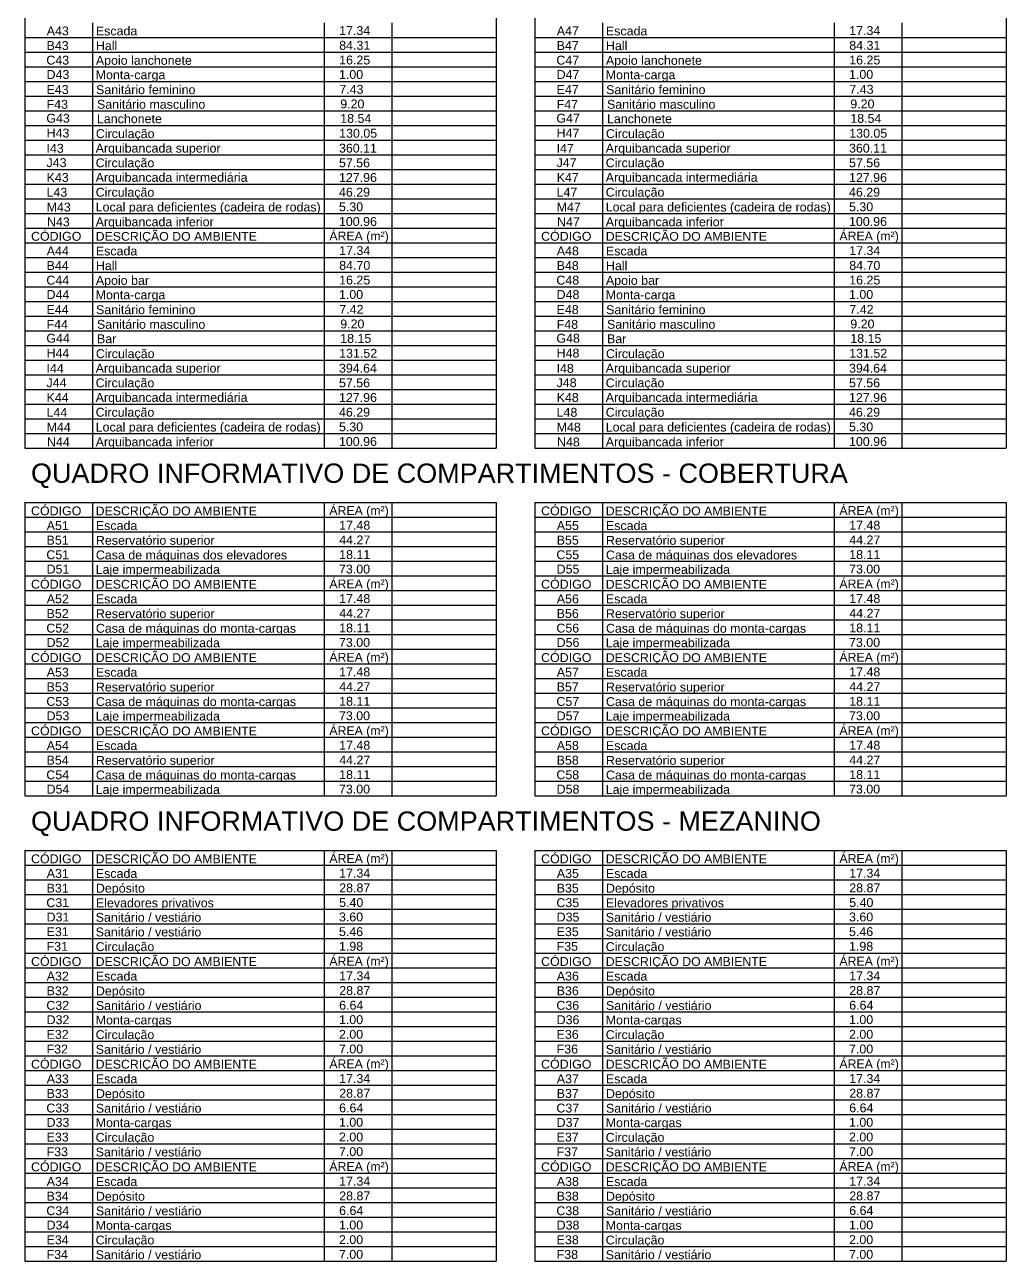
# Model space of a CAD drawing. Extents: x 1306 to 1544, y -75 to 211.
# Drawn here: x 1327.9 to 1378.7, y -75 to -10.9 of the extents above; entities that cross this region are included whole.
import ezdxf

# ---------------------------------------------------------------- set-up
doc = ezdxf.new("R2010")
doc.units = 0
doc.header["$LTSCALE"] = 2
doc.layers.add('TABELA-ARY', color=2, linetype='CONTINUOUS')
doc.layers.add('TEXTO-PB-COTAS-ARY', color=12, linetype='CONTINUOUS')
doc.styles.add('SEM_ESCALA', font='arial.ttf')

msp = doc.modelspace()

# ---------------------------------------------------------------- linework, layer by layer
at = {"layer": 'TABELA-ARY', "color": 1, "ltscale": 0.5}
for p, q in [((1327.865, 21.136), (1327.865, -32.824)), ((1352.276, 21.136), (1352.276, -32.824)), ((1354.276, 21.136), (1354.276, -32.824)), ((1378.686, 21.136), (1378.686, -32.824)), ((1327.865, -21.424), (1352.276, -21.424)), ((1331.365, -21.424), (1331.365, -22.184)), ((1343.365, -21.424), (1343.365, -22.184)), ((1346.865, -21.424), (1346.865, -22.184)), ((1354.276, -21.424), (1378.686, -21.424)), ((1357.776, -21.424), (1357.776, -22.184)), ((1369.776, -21.424), (1369.776, -22.184)), ((1373.276, -21.424), (1373.276, -22.184)), ((1327.865, -22.184), (1352.276, -22.184)), ((1354.276, -22.184), (1378.686, -22.184)), ((1327.865, -32.824), (1352.276, -32.824)), ((1354.276, -32.824), (1378.686, -32.824)), ((1327.865, -35.65), (1352.276, -35.65)), ((1327.865, -35.65), (1327.865, -50.85)), ((1331.365, -35.65), (1331.365, -36.41)), ((1343.365, -35.65), (1343.365, -36.41)), ((1346.865, -35.65), (1346.865, -36.41)), ((1352.276, -35.65), (1352.276, -50.85)), ((1354.276, -35.65), (1378.686, -35.65)), ((1354.276, -35.65), (1354.276, -50.85)), ((1357.776, -35.65), (1357.776, -36.41)), ((1369.776, -35.65), (1369.776, -36.41)), ((1373.276, -35.65), (1373.276, -36.41)), ((1378.686, -35.65), (1378.686, -50.85)), ((1327.865, -36.41), (1352.276, -36.41)), ((1354.276, -36.41), (1378.686, -36.41)), ((1327.865, -39.45), (1352.276, -39.45)), ((1331.365, -39.45), (1331.365, -40.21)), ((1343.365, -39.45), (1343.365, -40.21)), ((1346.865, -39.45), (1346.865, -40.21)), ((1354.276, -39.45), (1378.686, -39.45)), ((1357.776, -39.45), (1357.776, -40.21)), ((1369.776, -39.45), (1369.776, -40.21)), ((1373.276, -39.45), (1373.276, -40.21)), ((1327.865, -40.21), (1352.276, -40.21)), ((1354.276, -40.21), (1378.686, -40.21)), ((1327.865, -43.25), (1352.276, -43.25)), ((1331.365, -43.25), (1331.365, -44.01)), ((1343.365, -43.25), (1343.365, -44.01)), ((1346.865, -43.25), (1346.865, -44.01)), ((1354.276, -43.25), (1378.686, -43.25)), ((1357.776, -43.25), (1357.776, -44.01)), ((1369.776, -43.25), (1369.776, -44.01)), ((1373.276, -43.25), (1373.276, -44.01)), ((1327.865, -44.01), (1352.276, -44.01)), ((1354.276, -44.01), (1378.686, -44.01)), ((1327.865, -47.05), (1352.276, -47.05)), ((1331.365, -47.05), (1331.365, -47.81)), ((1343.365, -47.05), (1343.365, -47.81)), ((1346.865, -47.05), (1346.865, -47.81)), ((1354.276, -47.05), (1378.686, -47.05)), ((1357.776, -47.05), (1357.776, -47.81)), ((1369.776, -47.05), (1369.776, -47.81)), ((1373.276, -47.05), (1373.276, -47.81)), ((1327.865, -47.81), (1352.276, -47.81)), ((1354.276, -47.81), (1378.686, -47.81)), ((1327.865, -50.85), (1352.276, -50.85)), ((1354.276, -50.85), (1378.686, -50.85)), ((1327.865, -53.676), (1327.865, -74.956)), ((1327.865, -53.676), (1352.276, -53.676)), ((1331.365, -53.676), (1331.365, -54.436)), ((1343.365, -53.676), (1343.365, -54.436)), ((1346.865, -53.676), (1346.865, -54.436)), ((1352.276, -53.676), (1352.276, -74.956)), ((1354.276, -53.676), (1378.686, -53.676)), ((1354.276, -53.676), (1354.276, -74.956)), ((1357.776, -53.676), (1357.776, -54.436)), ((1369.776, -53.676), (1369.776, -54.436)), ((1373.276, -53.676), (1373.276, -54.436)), ((1378.686, -53.676), (1378.686, -74.956)), ((1327.865, -54.436), (1352.276, -54.436)), ((1354.276, -54.436), (1378.686, -54.436)), ((1327.865, -58.996), (1352.276, -58.996)), ((1331.365, -58.996), (1331.365, -59.756)), ((1343.365, -58.996), (1343.365, -59.756)), ((1346.865, -58.996), (1346.865, -59.756)), ((1354.276, -58.996), (1378.686, -58.996)), ((1357.776, -58.996), (1357.776, -59.756)), ((1369.776, -58.996), (1369.776, -59.756)), ((1373.276, -58.996), (1373.276, -59.756)), ((1327.865, -59.756), (1352.276, -59.756)), ((1354.276, -59.756), (1378.686, -59.756)), ((1327.865, -64.316), (1352.276, -64.316)), ((1331.365, -64.316), (1331.365, -65.076)), ((1343.365, -64.316), (1343.365, -65.076)), ((1346.865, -64.316), (1346.865, -65.076)), ((1354.276, -64.316), (1378.686, -64.316)), ((1357.776, -64.316), (1357.776, -65.076)), ((1369.776, -64.316), (1369.776, -65.076)), ((1373.276, -64.316), (1373.276, -65.076)), ((1327.865, -65.076), (1352.276, -65.076)), ((1354.276, -65.076), (1378.686, -65.076)), ((1327.865, -69.636), (1352.276, -69.636)), ((1331.365, -69.636), (1331.365, -70.396)), ((1343.365, -69.636), (1343.365, -70.396)), ((1346.865, -69.636), (1346.865, -70.396)), ((1354.276, -69.636), (1378.686, -69.636)), ((1357.776, -69.636), (1357.776, -70.396)), ((1369.776, -69.636), (1369.776, -70.396)), ((1373.276, -69.636), (1373.276, -70.396)), ((1327.865, -70.396), (1352.276, -70.396)), ((1354.276, -70.396), (1378.686, -70.396)), ((1327.865, -74.956), (1352.276, -74.956)), ((1354.276, -74.956), (1378.686, -74.956))]:
    msp.add_line(p, q, dxfattribs=at)
at = {"layer": 'TABELA-ARY', "ltscale": 0.5}
for p, q in [((1331.365, -10.784), (1331.365, -21.424)), ((1343.365, -10.784), (1343.365, -21.424)), ((1346.865, -10.784), (1346.865, -21.424)), ((1357.776, -10.784), (1357.776, -21.424)), ((1369.776, -10.784), (1369.776, -21.424)), ((1373.276, -10.784), (1373.276, -21.424)), ((1327.865, -11.544), (1352.276, -11.544)), ((1354.276, -11.544), (1378.686, -11.544)), ((1327.865, -12.304), (1352.276, -12.304)), ((1354.276, -12.304), (1378.686, -12.304)), ((1327.865, -13.064), (1352.276, -13.064)), ((1354.276, -13.064), (1378.686, -13.064)), ((1327.865, -13.824), (1352.276, -13.824)), ((1354.276, -13.824), (1378.686, -13.824)), ((1327.865, -14.584), (1352.276, -14.584)), ((1354.276, -14.584), (1378.686, -14.584)), ((1327.865, -15.344), (1352.276, -15.344)), ((1354.276, -15.344), (1378.686, -15.344)), ((1327.865, -16.104), (1352.276, -16.104)), ((1354.276, -16.104), (1378.686, -16.104)), ((1327.865, -16.864), (1352.276, -16.864)), ((1354.276, -16.864), (1378.686, -16.864)), ((1327.865, -17.624), (1352.276, -17.624)), ((1354.276, -17.624), (1378.686, -17.624)), ((1327.865, -18.384), (1352.276, -18.384)), ((1354.276, -18.384), (1378.686, -18.384)), ((1327.865, -19.144), (1352.276, -19.144)), ((1354.276, -19.144), (1378.686, -19.144)), ((1327.865, -19.904), (1352.276, -19.904)), ((1354.276, -19.904), (1378.686, -19.904)), ((1327.865, -20.664), (1352.276, -20.664)), ((1354.276, -20.664), (1378.686, -20.664)), ((1331.365, -22.184), (1331.365, -32.824)), ((1343.365, -22.184), (1343.365, -32.824)), ((1346.865, -22.184), (1346.865, -32.824)), ((1357.776, -22.184), (1357.776, -32.824)), ((1369.776, -22.184), (1369.776, -32.824)), ((1373.276, -22.184), (1373.276, -32.824)), ((1327.865, -22.944), (1352.276, -22.944)), ((1354.276, -22.944), (1378.686, -22.944)), ((1327.865, -23.704), (1352.276, -23.704)), ((1354.276, -23.704), (1378.686, -23.704)), ((1327.865, -24.464), (1352.276, -24.464)), ((1354.276, -24.464), (1378.686, -24.464)), ((1327.865, -25.224), (1352.276, -25.224)), ((1354.276, -25.224), (1378.686, -25.224)), ((1327.865, -25.984), (1352.276, -25.984)), ((1354.276, -25.984), (1378.686, -25.984)), ((1327.865, -26.744), (1352.276, -26.744)), ((1354.276, -26.744), (1378.686, -26.744)), ((1327.865, -27.504), (1352.276, -27.504)), ((1354.276, -27.504), (1378.686, -27.504)), ((1327.865, -28.264), (1352.276, -28.264)), ((1354.276, -28.264), (1378.686, -28.264)), ((1327.865, -29.024), (1352.276, -29.024)), ((1354.276, -29.024), (1378.686, -29.024)), ((1327.865, -29.784), (1352.276, -29.784)), ((1354.276, -29.784), (1378.686, -29.784)), ((1327.865, -30.544), (1352.276, -30.544)), ((1354.276, -30.544), (1378.686, -30.544)), ((1327.865, -31.304), (1352.276, -31.304)), ((1354.276, -31.304), (1378.686, -31.304)), ((1327.865, -32.064), (1352.276, -32.064)), ((1354.276, -32.064), (1378.686, -32.064)), ((1331.365, -36.41), (1331.365, -50.85)), ((1343.365, -36.41), (1343.365, -50.85)), ((1346.865, -36.41), (1346.865, -50.85)), ((1357.776, -36.41), (1357.776, -50.85)), ((1369.776, -36.41), (1369.776, -50.85)), ((1373.276, -36.41), (1373.276, -50.85)), ((1327.865, -37.17), (1352.276, -37.17)), ((1354.276, -37.17), (1378.686, -37.17)), ((1327.865, -37.93), (1352.276, -37.93)), ((1354.276, -37.93), (1378.686, -37.93)), ((1327.865, -38.69), (1352.276, -38.69)), ((1354.276, -38.69), (1378.686, -38.69)), ((1327.865, -40.97), (1352.276, -40.97)), ((1354.276, -40.97), (1378.686, -40.97)), ((1327.865, -41.73), (1352.276, -41.73)), ((1354.276, -41.73), (1378.686, -41.73)), ((1327.865, -42.49), (1352.276, -42.49)), ((1354.276, -42.49), (1378.686, -42.49)), ((1327.865, -44.77), (1352.276, -44.77)), ((1354.276, -44.77), (1378.686, -44.77)), ((1327.865, -45.53), (1352.276, -45.53)), ((1354.276, -45.53), (1378.686, -45.53)), ((1327.865, -46.29), (1352.276, -46.29)), ((1354.276, -46.29), (1378.686, -46.29)), ((1327.865, -48.57), (1352.276, -48.57)), ((1354.276, -48.57), (1378.686, -48.57)), ((1327.865, -49.33), (1352.276, -49.33)), ((1354.276, -49.33), (1378.686, -49.33)), ((1327.865, -50.09), (1352.276, -50.09)), ((1354.276, -50.09), (1378.686, -50.09)), ((1331.365, -54.436), (1331.365, -58.996)), ((1343.365, -54.436), (1343.365, -58.996)), ((1346.865, -54.436), (1346.865, -58.996)), ((1357.776, -54.436), (1357.776, -58.996)), ((1369.776, -54.436), (1369.776, -58.996)), ((1373.276, -54.436), (1373.276, -58.996)), ((1327.865, -55.196), (1352.276, -55.196)), ((1354.276, -55.196), (1378.686, -55.196)), ((1327.865, -55.956), (1352.276, -55.956)), ((1354.276, -55.956), (1378.686, -55.956)), ((1327.865, -56.716), (1352.276, -56.716)), ((1354.276, -56.716), (1378.686, -56.716)), ((1327.865, -57.476), (1352.276, -57.476)), ((1354.276, -57.476), (1378.686, -57.476)), ((1327.865, -58.236), (1352.276, -58.236)), ((1354.276, -58.236), (1378.686, -58.236)), ((1331.365, -59.756), (1331.365, -64.316)), ((1343.365, -59.756), (1343.365, -64.316)), ((1346.865, -59.756), (1346.865, -64.316)), ((1357.776, -59.756), (1357.776, -64.316)), ((1369.776, -59.756), (1369.776, -64.316)), ((1373.276, -59.756), (1373.276, -64.316)), ((1327.865, -60.516), (1352.276, -60.516)), ((1354.276, -60.516), (1378.686, -60.516)), ((1327.865, -61.276), (1352.276, -61.276)), ((1354.276, -61.276), (1378.686, -61.276)), ((1327.865, -62.036), (1352.276, -62.036)), ((1354.276, -62.036), (1378.686, -62.036)), ((1327.865, -62.796), (1352.276, -62.796)), ((1354.276, -62.796), (1378.686, -62.796)), ((1327.865, -63.556), (1352.276, -63.556)), ((1354.276, -63.556), (1378.686, -63.556)), ((1331.365, -65.076), (1331.365, -69.636)), ((1343.365, -65.076), (1343.365, -69.636)), ((1346.865, -65.076), (1346.865, -69.636)), ((1357.776, -65.076), (1357.776, -69.636)), ((1369.776, -65.076), (1369.776, -69.636)), ((1373.276, -65.076), (1373.276, -69.636)), ((1327.865, -65.836), (1352.276, -65.836)), ((1354.276, -65.836), (1378.686, -65.836)), ((1327.865, -66.596), (1352.276, -66.596)), ((1354.276, -66.596), (1378.686, -66.596)), ((1327.865, -67.356), (1352.276, -67.356)), ((1354.276, -67.356), (1378.686, -67.356)), ((1327.865, -68.116), (1352.276, -68.116)), ((1354.276, -68.116), (1378.686, -68.116)), ((1327.865, -68.876), (1352.276, -68.876)), ((1354.276, -68.876), (1378.686, -68.876)), ((1331.365, -70.396), (1331.365, -74.956)), ((1343.365, -70.396), (1343.365, -74.956)), ((1346.865, -70.396), (1346.865, -74.956)), ((1357.776, -70.396), (1357.776, -74.956)), ((1369.776, -70.396), (1369.776, -74.956)), ((1373.276, -70.396), (1373.276, -74.956)), ((1327.865, -71.156), (1352.276, -71.156)), ((1354.276, -71.156), (1378.686, -71.156)), ((1327.865, -71.916), (1352.276, -71.916)), ((1354.276, -71.916), (1378.686, -71.916)), ((1327.865, -72.676), (1352.276, -72.676)), ((1354.276, -72.676), (1378.686, -72.676)), ((1327.865, -73.436), (1352.276, -73.436)), ((1354.276, -73.436), (1378.686, -73.436)), ((1327.865, -74.196), (1352.276, -74.196)), ((1354.276, -74.196), (1378.686, -74.196))]:
    msp.add_line(p, q, dxfattribs=at)

# ---------------------------------------------------------------- texts
at = {"layer": 'TEXTO-PB-COTAS-ARY', "color": 3, "style": 'SEM_ESCALA'}
for s, height, p in [('A43', 0.4603, (1329.002, -11.44)), ('Escada ', 0.4603, (1331.548, -11.444)), ('17.34', 0.4603, (1344.145, -11.425)), ('A47', 0.4603, (1355.413, -11.44)), ('Escada ', 0.4603, (1357.959, -11.444)), ('17.34', 0.4603, (1370.556, -11.425)), ('B43', 0.4603, (1328.996, -12.199)), ('Hall ', 0.4603, (1331.55, -12.207)), ('84.31', 0.4603, (1344.148, -12.188)), ('B47', 0.4603, (1355.407, -12.199)), ('Hall ', 0.4603, (1357.961, -12.207)), ('84.31', 0.4603, (1370.558, -12.188)), ('C43', 0.4603, (1328.983, -12.955)), ('Apoio lanchonete', 0.46031, (1331.548, -12.967)), ('16.25', 0.4603, (1344.145, -12.948)), ('C47', 0.4603, (1355.393, -12.955)), ('Apoio lanchonete', 0.46031, (1357.959, -12.967)), ('16.25', 0.4603, (1370.556, -12.948)), ('D43', 0.4603, (1328.996, -13.7)), ('Monta-carga', 0.46031, (1331.537, -13.715)), ('1.00', 0.4603, (1344.135, -13.696)), ('D47', 0.4603, (1355.406, -13.7)), ('Monta-carga', 0.46031, (1357.948, -13.715)), ('1.00', 0.4603, (1370.545, -13.696)), ('E43', 0.4603, (1328.993, -14.478)), ('Sanitário feminino', 0.46031, (1331.556, -14.485)), ('7.43', 0.4603, (1344.154, -14.466)), ('E47', 0.4603, (1355.404, -14.478)), ('Sanitário feminino', 0.46031, (1357.967, -14.485)), ('7.43', 0.4603, (1370.565, -14.466)), ('F43', 0.4603, (1328.996, -15.244)), ('Sanitário masculino', 0.46031, (1331.604, -15.243)), ('9.20', 0.4603, (1344.201, -15.224)), ('F47', 0.4603, (1355.407, -15.244)), ('Sanitário masculino', 0.46031, (1358.014, -15.243)), ('9.20', 0.4603, (1370.612, -15.224)), ('G43', 0.4603, (1328.983, -15.965)), ('Lanchonete', 0.4603, (1331.604, -15.992)), ('18.54', 0.4603, (1344.201, -15.973)), ('G47', 0.4603, (1355.394, -15.965)), ('Lanchonete', 0.4603, (1358.014, -15.992)), ('18.54', 0.4603, (1370.612, -15.973)), ('H43', 0.4603, (1328.996, -16.732)), ('Circulação', 0.4603, (1331.548, -16.763)), ('130.05', 0.4603, (1344.146, -16.744)), ('H47', 0.4603, (1355.406, -16.732)), ('Circulação', 0.4603, (1357.959, -16.763)), ('130.05', 0.4603, (1370.556, -16.744)), ('I43', 0.4603, (1328.99, -17.524)), ('Arquibancada superior', 0.46031, (1331.537, -17.516)), ('360.11', 0.4603, (1344.135, -17.515)), ('I47', 0.4603, (1355.401, -17.524)), ('Arquibancada superior', 0.46031, (1357.948, -17.516)), ('360.11', 0.4603, (1370.545, -17.515)), ('J43', 0.4603, (1328.993, -18.267)), ('Circulação', 0.4603, (1331.537, -18.275)), ('57.56', 0.4603, (1344.135, -18.275)), ('J47', 0.4603, (1355.404, -18.267)), ('Circulação', 0.4603, (1357.948, -18.275)), ('57.56', 0.4603, (1370.545, -18.275)), ('K43', 0.4603, (1328.996, -19.034)), ('Arquibancada intermediária', 0.46031, (1331.537, -19.029)), ('127.96', 0.4603, (1344.135, -19.034)), ('K47', 0.4603, (1355.407, -19.034)), ('Arquibancada intermediária', 0.46031, (1357.948, -19.029)), ('127.96', 0.4603, (1370.545, -19.034)), ('L43', 0.4603, (1328.994, -19.801)), ('Circulação', 0.4603, (1331.537, -19.8)), ('46.29', 0.4603, (1344.135, -19.794)), ('L47', 0.4603, (1355.404, -19.801)), ('Circulação', 0.4603, (1357.948, -19.8)), ('46.29', 0.4603, (1370.545, -19.794)), ('M43', 0.4603, (1328.996, -20.568)), ('Local para deficientes (cadeira de rodas)', 0.46031, (1331.537, -20.566)), ('5.30', 0.4603, (1344.135, -20.553)), ('M47', 0.4603, (1355.407, -20.568)), ('Local para deficientes (cadeira de rodas)', 0.46031, (1357.948, -20.566)), ('5.30', 0.4603, (1370.545, -20.553)), ('N43', 0.4603, (1329.016, -21.336)), ('Arquibancada inferior', 0.46031, (1331.537, -21.332)), ('100.96', 0.4603, (1344.135, -21.313)), ('N47', 0.4603, (1355.427, -21.336)), ('Arquibancada inferior', 0.46031, (1357.948, -21.332)), ('100.96', 0.4603, (1370.545, -21.313)), ('A44', 0.4603, (1329.002, -22.84)), ('Escada ', 0.4603, (1331.548, -22.844)), ('17.34', 0.4603, (1344.145, -22.825)), ('A48', 0.4603, (1355.413, -22.84)), ('Escada ', 0.4603, (1357.959, -22.844)), ('17.34', 0.4603, (1370.556, -22.825)), ('B44', 0.4603, (1328.996, -23.599)), ('Hall ', 0.4603, (1331.55, -23.607)), ('84.70', 0.4603, (1344.148, -23.588)), ('B48', 0.4603, (1355.407, -23.599)), ('Hall ', 0.4603, (1357.961, -23.607)), ('84.70', 0.4603, (1370.558, -23.588)), ('C44', 0.4603, (1328.983, -24.355)), ('Apoio bar', 0.4603, (1331.548, -24.367)), ('16.25', 0.4603, (1344.145, -24.348)), ('C48', 0.4603, (1355.393, -24.355)), ('Apoio bar', 0.4603, (1357.959, -24.367)), ('16.25', 0.4603, (1370.556, -24.348)), ('D44', 0.4603, (1328.996, -25.1)), ('Monta-carga', 0.46031, (1331.537, -25.115)), ('1.00', 0.4603, (1344.135, -25.096)), ('D48', 0.4603, (1355.406, -25.1)), ('Monta-carga', 0.46031, (1357.948, -25.115)), ('1.00', 0.4603, (1370.545, -25.096)), ('E44', 0.4603, (1328.993, -25.878)), ('Sanitário feminino', 0.46031, (1331.556, -25.885)), ('7.42', 0.4603, (1344.154, -25.866)), ('E48', 0.4603, (1355.404, -25.878)), ('Sanitário feminino', 0.46031, (1357.967, -25.885)), ('7.42', 0.4603, (1370.565, -25.866)), ('F44', 0.4603, (1328.996, -26.644)), ('Sanitário masculino', 0.46031, (1331.604, -26.643)), ('9.20', 0.4603, (1344.201, -26.624)), ('F48', 0.4603, (1355.407, -26.644)), ('Sanitário masculino', 0.46031, (1358.014, -26.643)), ('9.20', 0.4603, (1370.612, -26.624)), ('G44', 0.4603, (1328.983, -27.365)), ('18.15', 0.4603, (1344.201, -27.373)), ('G48', 0.4603, (1355.394, -27.365)), ('18.15', 0.4603, (1370.612, -27.373)), ('Bar', 0.4603, (1331.604, -27.392)), ('Bar', 0.4603, (1358.014, -27.392)), ('H44', 0.4603, (1328.996, -28.132)), ('Circulação', 0.4603, (1331.548, -28.163)), ('131.52', 0.4603, (1344.146, -28.144)), ('H48', 0.4603, (1355.406, -28.132)), ('Circulação', 0.4603, (1357.959, -28.163)), ('131.52', 0.4603, (1370.556, -28.144)), ('I44', 0.4603, (1328.99, -28.924)), ('Arquibancada superior', 0.46031, (1331.537, -28.916)), ('394.64', 0.4603, (1344.135, -28.915)), ('I48', 0.4603, (1355.401, -28.924)), ('Arquibancada superior', 0.46031, (1357.948, -28.916)), ('394.64', 0.4603, (1370.545, -28.915)), ('J44', 0.4603, (1328.993, -29.667)), ('Circulação', 0.4603, (1331.537, -29.675)), ('57.56', 0.4603, (1344.135, -29.675)), ('J48', 0.4603, (1355.404, -29.667)), ('Circulação', 0.4603, (1357.948, -29.675)), ('57.56', 0.4603, (1370.545, -29.675)), ('K44', 0.4603, (1328.996, -30.434)), ('Arquibancada intermediária', 0.46031, (1331.537, -30.429)), ('127.96', 0.4603, (1344.135, -30.434)), ('K48', 0.4603, (1355.407, -30.434)), ('Arquibancada intermediária', 0.46031, (1357.948, -30.429)), ('127.96', 0.4603, (1370.545, -30.434)), ('L44', 0.4603, (1328.994, -31.201)), ('Circulação', 0.4603, (1331.537, -31.2)), ('46.29', 0.4603, (1344.135, -31.194)), ('L48', 0.4603, (1355.404, -31.201)), ('Circulação', 0.4603, (1357.948, -31.2)), ('46.29', 0.4603, (1370.545, -31.194)), ('M44', 0.4603, (1328.996, -31.968)), ('Local para deficientes (cadeira de rodas)', 0.46031, (1331.537, -31.966)), ('5.30', 0.4603, (1344.135, -31.953)), ('M48', 0.4603, (1355.407, -31.968)), ('Local para deficientes (cadeira de rodas)', 0.46031, (1357.948, -31.966)), ('5.30', 0.4603, (1370.545, -31.953)), ('N44', 0.4603, (1329.016, -32.736)), ('Arquibancada inferior', 0.46031, (1331.537, -32.732)), ('100.96', 0.4603, (1344.135, -32.713)), ('N48', 0.4603, (1355.427, -32.736)), ('Arquibancada inferior', 0.46031, (1357.948, -32.732)), ('100.96', 0.4603, (1370.545, -32.713)), ('A51 ', 0.4603, (1329.002, -37.066)), ('Escada ', 0.4603, (1331.548, -37.07)), ('17.48', 0.4603, (1344.145, -37.051)), ('A55', 0.4603, (1355.413, -37.066)), ('Escada ', 0.4603, (1357.959, -37.07)), ('17.48', 0.4603, (1370.556, -37.051)), ('B51', 0.4603, (1328.996, -37.825)), ('Reservatório superior', 0.46031, (1331.55, -37.833)), ('44.27', 0.4603, (1344.148, -37.814)), ('B55', 0.4603, (1355.407, -37.825)), ('Reservatório superior', 0.46031, (1357.961, -37.833)), ('44.27', 0.4603, (1370.558, -37.814)), ('C51', 0.4603, (1328.983, -38.581)), ('Casa de máquinas dos elevadores', 0.46031, (1331.548, -38.592)), ('18.11', 0.4603, (1344.145, -38.573)), ('C55', 0.4603, (1355.393, -38.581)), ('Casa de máquinas dos elevadores', 0.46031, (1357.959, -38.592)), ('18.11', 0.4603, (1370.556, -38.573)), ('D51', 0.4603, (1328.996, -39.325)), ('Laje impermeabilizada', 0.46031, (1331.537, -39.341)), ('73.00', 0.4603, (1344.135, -39.322)), ('D55', 0.4603, (1355.406, -39.325)), ('Laje impermeabilizada', 0.46031, (1357.948, -39.341)), ('73.00', 0.4603, (1370.545, -39.322)), ('A52', 0.4603, (1329.002, -40.866)), ('Escada ', 0.4603, (1331.548, -40.87)), ('17.48', 0.4603, (1344.145, -40.851)), ('A56', 0.4603, (1355.413, -40.866)), ('Escada ', 0.4603, (1357.959, -40.87)), ('17.48', 0.4603, (1370.556, -40.851)), ('B52', 0.4603, (1328.996, -41.625)), ('Reservatório superior', 0.46031, (1331.55, -41.633)), ('44.27', 0.4603, (1344.148, -41.614)), ('B56', 0.4603, (1355.407, -41.625)), ('Reservatório superior', 0.46031, (1357.961, -41.633)), ('44.27', 0.4603, (1370.558, -41.614)), ('C52', 0.4603, (1328.983, -42.381)), ('Casa de máquinas do monta-cargas', 0.46031, (1331.548, -42.392)), ('18.11', 0.4603, (1344.145, -42.373)), ('C56', 0.4603, (1355.393, -42.381)), ('Casa de máquinas do monta-cargas', 0.46031, (1357.959, -42.392)), ('18.11', 0.4603, (1370.556, -42.373)), ('D52', 0.4603, (1328.996, -43.125)), ('Laje impermeabilizada', 0.46031, (1331.537, -43.141)), ('73.00', 0.4603, (1344.135, -43.122)), ('D56', 0.4603, (1355.406, -43.125)), ('Laje impermeabilizada', 0.46031, (1357.948, -43.141)), ('73.00', 0.4603, (1370.545, -43.122)), ('A53', 0.4603, (1329.002, -44.666)), ('Escada ', 0.4603, (1331.548, -44.67)), ('17.48', 0.4603, (1344.145, -44.651)), ('Escada ', 0.4603, (1357.959, -44.67)), ('17.48', 0.4603, (1370.556, -44.651)), ('A57', 0.4603, (1355.413, -44.666)), ('B53', 0.4603, (1328.996, -45.425)), ('Reservatório superior', 0.46031, (1331.55, -45.433)), ('44.27', 0.4603, (1344.148, -45.414)), ('B57', 0.4603, (1355.407, -45.425)), ('Reservatório superior', 0.46031, (1357.961, -45.433)), ('44.27', 0.4603, (1370.558, -45.414)), ('C53', 0.4603, (1328.983, -46.181)), ('Casa de máquinas do monta-cargas', 0.46031, (1331.548, -46.192)), ('18.11', 0.4603, (1344.145, -46.173)), ('C57', 0.4603, (1355.393, -46.181)), ('Casa de máquinas do monta-cargas', 0.46031, (1357.959, -46.192)), ('18.11', 0.4603, (1370.556, -46.173)), ('D53', 0.4603, (1328.996, -46.925)), ('Laje impermeabilizada', 0.46031, (1331.537, -46.941)), ('73.00', 0.4603, (1344.135, -46.922)), ('D57', 0.4603, (1355.406, -46.925)), ('Laje impermeabilizada', 0.46031, (1357.948, -46.941)), ('73.00', 0.4603, (1370.545, -46.922)), ('A54', 0.4603, (1329.002, -48.466)), ('Escada ', 0.4603, (1331.548, -48.47)), ('17.48', 0.4603, (1344.145, -48.451)), ('A58', 0.4603, (1355.413, -48.466)), ('Escada ', 0.4603, (1357.959, -48.47)), ('17.48', 0.4603, (1370.556, -48.451)), ('B54', 0.4603, (1328.996, -49.225)), ('Reservatório superior', 0.46031, (1331.55, -49.233)), ('44.27', 0.4603, (1344.148, -49.214)), ('B58', 0.4603, (1355.407, -49.225)), ('Reservatório superior', 0.46031, (1357.961, -49.233)), ('44.27', 0.4603, (1370.558, -49.214)), ('C54', 0.4603, (1328.983, -49.981)), ('Casa de máquinas do monta-cargas', 0.46031, (1331.548, -49.992)), ('18.11', 0.4603, (1344.145, -49.973)), ('C58', 0.4603, (1355.393, -49.981)), ('Casa de máquinas do monta-cargas', 0.46031, (1357.959, -49.992)), ('18.11', 0.4603, (1370.556, -49.973)), ('D54', 0.4603, (1328.996, -50.725)), ('Laje impermeabilizada', 0.46031, (1331.537, -50.741)), ('73.00', 0.4603, (1344.135, -50.722)), ('D58', 0.4603, (1355.406, -50.725)), ('Laje impermeabilizada', 0.46031, (1357.948, -50.741)), ('73.00', 0.4603, (1370.545, -50.722)), ('A31 ', 0.4603, (1329.002, -55.091)), ('Escada ', 0.4603, (1331.548, -55.095)), ('17.34', 0.4603, (1344.145, -55.076)), ('A35', 0.4603, (1355.413, -55.091)), ('Escada ', 0.4603, (1357.959, -55.095)), ('17.34', 0.4603, (1370.556, -55.076)), ('B31', 0.4603, (1328.996, -55.851)), ('Depósito', 0.4603, (1331.55, -55.858)), ('28.87', 0.4603, (1344.148, -55.839)), ('B35', 0.4603, (1355.407, -55.851)), ('Depósito', 0.4603, (1357.961, -55.858)), ('28.87', 0.4603, (1370.558, -55.839)), ('C31', 0.4603, (1328.983, -56.607)), ('Elevadores privativos', 0.46031, (1331.548, -56.618)), ('5.40', 0.4603, (1344.145, -56.599)), ('C35', 0.4603, (1355.393, -56.607)), ('Elevadores privativos', 0.46031, (1357.959, -56.618)), ('5.40', 0.4603, (1370.556, -56.599)), ('D31', 0.4603, (1328.996, -57.351)), ('Sanitário / vestiário', 0.46031, (1331.537, -57.366)), ('3.60', 0.4603, (1344.135, -57.347)), ('D35', 0.4603, (1355.406, -57.351)), ('Sanitário / vestiário', 0.46031, (1357.948, -57.366)), ('3.60', 0.4603, (1370.545, -57.347)), ('E31', 0.4603, (1328.996, -58.111)), ('Sanitário / vestiário', 0.46031, (1331.537, -58.126)), ('5.46', 0.4603, (1344.135, -58.107)), ('E35', 0.4603, (1355.406, -58.111)), ('Sanitário / vestiário', 0.46031, (1357.948, -58.126)), ('5.46', 0.4603, (1370.545, -58.107)), ('F31', 0.4603, (1328.996, -58.871)), ('Circulação', 0.4603, (1331.537, -58.886)), ('1.98', 0.4603, (1344.135, -58.867)), ('F35', 0.4603, (1355.406, -58.871)), ('Circulação', 0.4603, (1357.948, -58.886)), ('1.98', 0.4603, (1370.545, -58.867)), ('A32', 0.4603, (1329.002, -60.411)), ('Escada ', 0.4603, (1331.548, -60.415)), ('17.34', 0.4603, (1344.145, -60.396)), ('A36', 0.4603, (1355.413, -60.411)), ('Escada ', 0.4603, (1357.959, -60.415)), ('17.34', 0.4603, (1370.556, -60.396)), ('B32', 0.4603, (1328.996, -61.171)), ('Depósito', 0.4603, (1331.55, -61.178)), ('28.87', 0.4603, (1344.148, -61.159)), ('B36', 0.4603, (1355.407, -61.171)), ('Depósito', 0.4603, (1357.961, -61.178)), ('28.87', 0.4603, (1370.558, -61.159)), ('C32', 0.4603, (1328.983, -61.927)), ('Sanitário / vestiário', 0.46031, (1331.548, -61.938)), ('6.64', 0.4603, (1344.145, -61.919)), ('C36', 0.4603, (1355.393, -61.927)), ('Sanitário / vestiário', 0.46031, (1357.959, -61.938)), ('6.64', 0.4603, (1370.556, -61.919)), ('D32', 0.4603, (1328.996, -62.671)), ('Monta-cargas', 0.46031, (1331.537, -62.686)), ('1.00', 0.4603, (1344.135, -62.667)), ('D36', 0.4603, (1355.406, -62.671)), ('Monta-cargas', 0.46031, (1357.948, -62.686)), ('1.00', 0.4603, (1370.545, -62.667)), ('E32', 0.4603, (1328.996, -63.431)), ('Circulação', 0.4603, (1331.537, -63.446)), ('2.00', 0.4603, (1344.135, -63.427)), ('E36', 0.4603, (1355.406, -63.431)), ('Circulação', 0.4603, (1357.948, -63.446)), ('2.00', 0.4603, (1370.545, -63.427)), ('F32', 0.4603, (1328.996, -64.191)), ('Sanitário / vestiário', 0.46031, (1331.537, -64.206)), ('7.00', 0.4603, (1344.135, -64.187)), ('F36', 0.4603, (1355.406, -64.191)), ('Sanitário / vestiário', 0.46031, (1357.948, -64.206)), ('7.00', 0.4603, (1370.545, -64.187)), ('A33', 0.4603, (1329.002, -65.731)), ('Escada ', 0.4603, (1331.548, -65.735)), ('17.34', 0.4603, (1344.145, -65.716)), ('A37', 0.4603, (1355.413, -65.731)), ('Escada ', 0.4603, (1357.959, -65.735)), ('17.34', 0.4603, (1370.556, -65.716)), ('B33', 0.4603, (1328.996, -66.491)), ('Depósito', 0.4603, (1331.55, -66.498)), ('28.87', 0.4603, (1344.148, -66.479)), ('B37', 0.4603, (1355.407, -66.491)), ('Depósito', 0.4603, (1357.961, -66.498)), ('28.87', 0.4603, (1370.558, -66.479)), ('C33', 0.4603, (1328.983, -67.247)), ('Sanitário / vestiário', 0.46031, (1331.548, -67.258)), ('6.64', 0.4603, (1344.145, -67.239)), ('C37', 0.4603, (1355.393, -67.247)), ('Sanitário / vestiário', 0.46031, (1357.959, -67.258)), ('6.64', 0.4603, (1370.556, -67.239)), ('D33', 0.4603, (1328.996, -67.991)), ('Monta-cargas', 0.46031, (1331.537, -68.006)), ('1.00', 0.4603, (1344.135, -67.987)), ('D37', 0.4603, (1355.406, -67.991)), ('Monta-cargas', 0.46031, (1357.948, -68.006)), ('1.00', 0.4603, (1370.545, -67.987)), ('E33', 0.4603, (1328.996, -68.751)), ('Circulação', 0.4603, (1331.537, -68.766)), ('2.00', 0.4603, (1344.135, -68.747)), ('E37', 0.4603, (1355.406, -68.751)), ('Circulação', 0.4603, (1357.948, -68.766)), ('2.00', 0.4603, (1370.545, -68.747)), ('F33', 0.4603, (1328.996, -69.511)), ('Sanitário / vestiário', 0.46031, (1331.537, -69.526)), ('7.00', 0.4603, (1344.135, -69.507)), ('F37', 0.4603, (1355.406, -69.511)), ('Sanitário / vestiário', 0.46031, (1357.948, -69.526)), ('7.00', 0.4603, (1370.545, -69.507)), ('A34', 0.4603, (1329.002, -71.051)), ('Escada ', 0.4603, (1331.548, -71.055)), ('17.34', 0.4603, (1344.145, -71.036)), ('A38', 0.4603, (1355.413, -71.051)), ('Escada ', 0.4603, (1357.959, -71.055)), ('17.34', 0.4603, (1370.556, -71.036)), ('B34', 0.4603, (1328.996, -71.811)), ('Depósito', 0.4603, (1331.55, -71.818)), ('28.87', 0.4603, (1344.148, -71.799)), ('B38', 0.4603, (1355.407, -71.811)), ('Depósito', 0.4603, (1357.961, -71.818)), ('28.87', 0.4603, (1370.558, -71.799)), ('C34', 0.4603, (1328.983, -72.567)), ('Sanitário / vestiário', 0.46031, (1331.548, -72.578)), ('6.64', 0.4603, (1344.145, -72.559)), ('C38', 0.4603, (1355.393, -72.567)), ('Sanitário / vestiário', 0.46031, (1357.959, -72.578)), ('6.64', 0.4603, (1370.556, -72.559)), ('D34', 0.4603, (1328.996, -73.311)), ('Monta-cargas', 0.46031, (1331.537, -73.326)), ('1.00', 0.4603, (1344.135, -73.307)), ('D38', 0.4603, (1355.406, -73.311)), ('Monta-cargas', 0.46031, (1357.948, -73.326)), ('1.00', 0.4603, (1370.545, -73.307)), ('E34', 0.4603, (1328.996, -74.071)), ('Circulação', 0.4603, (1331.537, -74.086)), ('2.00', 0.4603, (1344.135, -74.067)), ('E38', 0.4603, (1355.406, -74.071)), ('Circulação', 0.4603, (1357.948, -74.086)), ('2.00', 0.4603, (1370.545, -74.067)), ('F34', 0.4603, (1328.996, -74.831)), ('Sanitário / vestiário', 0.46031, (1331.537, -74.846)), ('7.00', 0.4603, (1344.135, -74.827)), ('F38', 0.4603, (1355.406, -74.831)), ('Sanitário / vestiário', 0.46031, (1357.948, -74.846)), ('7.00', 0.4603, (1370.545, -74.827))]:
    msp.add_text(s, height=height, dxfattribs=at).set_placement(p)
at = {"layer": 'TEXTO-PB-COTAS-ARY', "style": 'SEM_ESCALA'}
for s, height, p in [('CÓDIGO', 0.4603, (1328.19, -22.083)), ('DESCRIÇÃO DO AMBIENTE', 0.4557, (1331.539, -22.083)), ('ÁREA (m²)', 0.4557, (1343.637, -22.064)), ('CÓDIGO', 0.4603, (1354.601, -22.083)), ('DESCRIÇÃO DO AMBIENTE', 0.4557, (1357.95, -22.083)), ('ÁREA (m²)', 0.4557, (1370.047, -22.064)), ('QUADRO INFORMATIVO DE COMPARTIMENTOS - COBERTURA', 1, (1328.19, -34.625)), ('CÓDIGO', 0.4603, (1328.19, -36.308)), ('DESCRIÇÃO DO AMBIENTE', 0.4557, (1331.539, -36.308)), ('ÁREA (m²)', 0.4557, (1343.637, -36.289)), ('CÓDIGO', 0.4603, (1354.601, -36.308)), ('DESCRIÇÃO DO AMBIENTE', 0.4557, (1357.95, -36.308)), ('ÁREA (m²)', 0.4557, (1370.047, -36.289)), ('CÓDIGO', 0.4603, (1328.19, -40.108)), ('DESCRIÇÃO DO AMBIENTE', 0.4557, (1331.539, -40.108)), ('ÁREA (m²)', 0.4557, (1343.637, -40.089)), ('CÓDIGO', 0.4603, (1354.601, -40.108)), ('DESCRIÇÃO DO AMBIENTE', 0.4557, (1357.95, -40.108)), ('ÁREA (m²)', 0.4557, (1370.047, -40.089)), ('CÓDIGO', 0.4603, (1328.19, -43.908)), ('DESCRIÇÃO DO AMBIENTE', 0.4557, (1331.539, -43.908)), ('ÁREA (m²)', 0.4557, (1343.637, -43.889)), ('CÓDIGO', 0.4603, (1354.601, -43.908)), ('DESCRIÇÃO DO AMBIENTE', 0.4557, (1357.95, -43.908)), ('ÁREA (m²)', 0.4557, (1370.047, -43.889)), ('CÓDIGO', 0.4603, (1328.19, -47.708)), ('DESCRIÇÃO DO AMBIENTE', 0.4557, (1331.539, -47.708)), ('ÁREA (m²)', 0.4557, (1343.637, -47.689)), ('CÓDIGO', 0.4603, (1354.601, -47.708)), ('DESCRIÇÃO DO AMBIENTE', 0.4557, (1357.95, -47.708)), ('ÁREA (m²)', 0.4557, (1370.047, -47.689)), ('QUADRO INFORMATIVO DE COMPARTIMENTOS - MEZANINO', 1, (1328.19, -52.651)), ('CÓDIGO', 0.4603, (1328.19, -54.334)), ('DESCRIÇÃO DO AMBIENTE', 0.4557, (1331.539, -54.334)), ('ÁREA (m²)', 0.4557, (1343.637, -54.315)), ('CÓDIGO', 0.4603, (1354.601, -54.334)), ('DESCRIÇÃO DO AMBIENTE', 0.4557, (1357.95, -54.334)), ('ÁREA (m²)', 0.4557, (1370.047, -54.315)), ('CÓDIGO', 0.4603, (1328.19, -59.654)), ('DESCRIÇÃO DO AMBIENTE', 0.4557, (1331.539, -59.654)), ('ÁREA (m²)', 0.4557, (1343.637, -59.635)), ('CÓDIGO', 0.4603, (1354.601, -59.654)), ('DESCRIÇÃO DO AMBIENTE', 0.4557, (1357.95, -59.654)), ('ÁREA (m²)', 0.4557, (1370.047, -59.635)), ('CÓDIGO', 0.4603, (1328.19, -64.974)), ('DESCRIÇÃO DO AMBIENTE', 0.4557, (1331.539, -64.974)), ('ÁREA (m²)', 0.4557, (1343.637, -64.955)), ('CÓDIGO', 0.4603, (1354.601, -64.974)), ('DESCRIÇÃO DO AMBIENTE', 0.4557, (1357.95, -64.974)), ('ÁREA (m²)', 0.4557, (1370.047, -64.955)), ('CÓDIGO', 0.4603, (1328.19, -70.294)), ('DESCRIÇÃO DO AMBIENTE', 0.4557, (1331.539, -70.294)), ('ÁREA (m²)', 0.4557, (1343.637, -70.275)), ('CÓDIGO', 0.4603, (1354.601, -70.294)), ('DESCRIÇÃO DO AMBIENTE', 0.4557, (1357.95, -70.294)), ('ÁREA (m²)', 0.4557, (1370.047, -70.275))]:
    msp.add_text(s, height=height, dxfattribs=at).set_placement(p)

doc.saveas('drawing.dxf')
